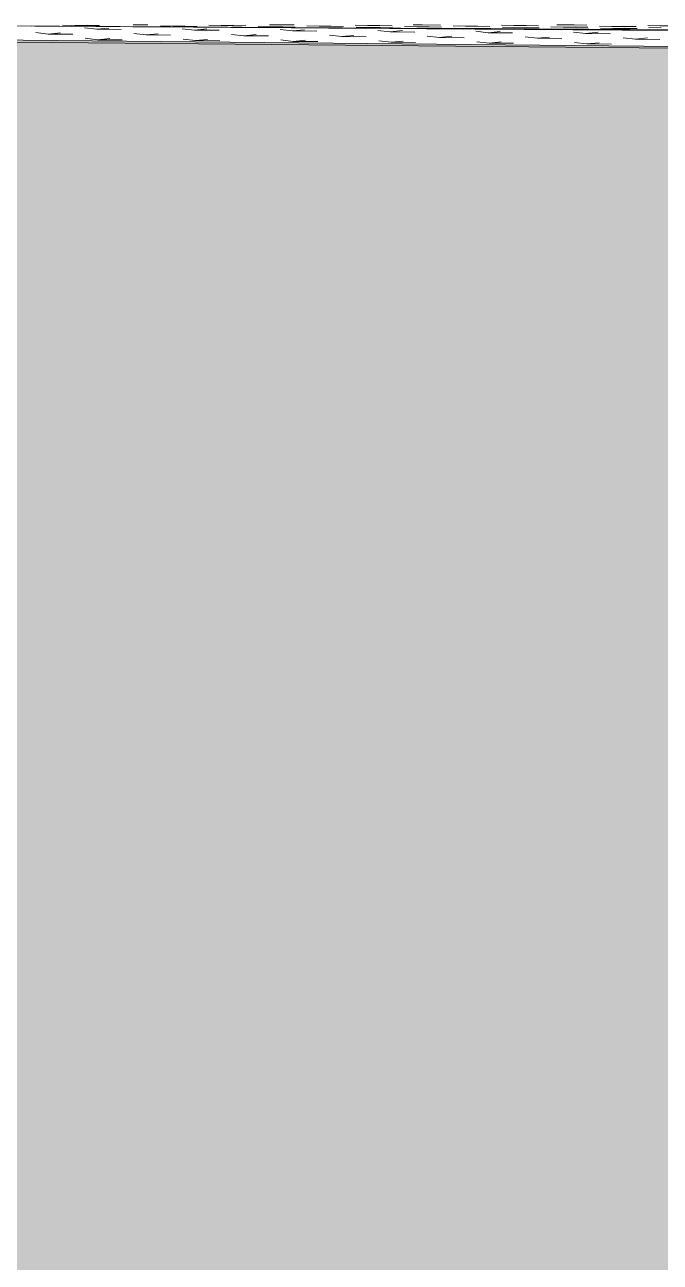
# Model space of a CAD drawing. Header units: millimetres. Extents: x 239748 to 326588, y -19262 to 5561.
# Drawn here: x 313570 to 315820, y -8703 to -4323 of the extents above; entities that cross this region are included whole.
import ezdxf

# ---------------------------------------------------------------- set-up
doc = ezdxf.new("R2010")
doc.units = ezdxf.units.MM
doc.header["$MEASUREMENT"] = 0
doc.layers.add('New_2D Drafting - General_Pen_No__1', color=7, linetype='Continuous', lineweight=13)
doc.layers.add('New_Site & Landscape - Terrain_Pen_No__1', color=7, linetype='Continuous', lineweight=13)
for name, color, linetype, lineweight, true_color in [('New_2D Drafting - General_Pen_No__61', 7, 'Continuous', 20, 0x6a6a6a), ('New_Site & Landscape - Terrain_Pen_No__180', 7, 'Continuous', 15, 0xd6cda7), ('New_Site & Landscape - Terrain_Pen_No__93', 7, 'Continuous', 13, 0xa2a233)]:
    doc.layers.add(name, color=color, linetype=linetype, lineweight=lineweight, true_color=true_color)

msp = doc.modelspace()

# ---------------------------------------------------------------- hatches: boundary and pattern name
at = {"layer": 'New_2D Drafting - General_Pen_No__61', "linetype": 'Continuous', "lineweight": 20, "true_color": 0x6a6a6a}
h = msp.add_hatch(dxfattribs=at)
h.set_pattern_fill('Dashed_0002', color=251, style=0, pattern_type=2)
h.set_pattern_definition([(45, (649171.04, -4123.63), (-183.84776, 183.84776), [195, -65]), (45, (649171.04, -3939.78), (-183.84776, 183.84776), [195, -65])])
h.paths.add_polyline_path([(304790.6827, -4460.3759), (297360.3741, -4696.2383), (297432.4505, -19262.3247), (325883.6342, -19262.3247), (325883.2965, -4496.7853), (312832.5286, -4370.8818), (307073.8019, -4409.8695)])
at = {"layer": 'New_Site & Landscape - Terrain_Pen_No__180', "linetype": 'Continuous', "lineweight": 0, "true_color": 0x353329}
msp.add_hatch(color=250, dxfattribs=at).paths.add_polyline_path([(297432.4505, -19262.3247), (325883.6342, -19262.3247), (325883.6342, -4496.7884), (313274.2348, -4382.3441), (308962.5578, -4382.3438), (306735.3088, -4414.8025), (302168.1642, -4521.8361), (298486.9827, -4705.949), (297432.4505, -4713.9502)])

# ---------------------------------------------------------------- linework, layer by layer
at = {"layer": 'New_2D Drafting - General_Pen_No__1', "color": 7, "linetype": 'Continuous', "lineweight": 13, "flags": 128}
msp.add_lwpolyline([(304790.6827, -4460.3759), (297360.3741, -4696.2383), (297432.4505, -19262.3247), (325883.6342, -19262.3247), (325883.2965, -4496.7853), (312832.5286, -4370.8818), (307073.8019, -4409.8695)], close=True, dxfattribs=at)
at = {"layer": 'New_Site & Landscape - Terrain_Pen_No__1', "color": 7, "linetype": 'Continuous', "lineweight": 13}
for p, q in [((312861.9184, -4323.4671), (325883.6342, -4402.2168)), ((325883.6342, -4412.5658), (312861.9184, -4323.4671)), ((313595.2972, -4327.9023), (313619.456, -4327.5687)), ((313650.4235, -4328.6395), (313606.7214, -4328.23)), ((313650.4235, -4328.6395), (313693.3227, -4328.8264)), ((313650.4235, -4328.6395), (313737.0248, -4329.2359)), ((313748.1536, -4325.7918), (313704.4515, -4324.5405)), ((313748.1536, -4325.7918), (313791.0528, -4325.1995)), ((313748.1536, -4325.7918), (313834.7549, -4326.4508)), ((313825.2319, -4339.3695), (313781.5298, -4334.3729)), ((313822.0203, -4329.3873), (313787.7157, -4329.0659)), ((313822.0203, -4329.3873), (313864.9195, -4329.5742)), ((313822.0203, -4329.3873), (313908.6216, -4329.9837)), ((313825.2319, -4339.3695), (313868.1311, -4335.1304)), ((313882.5288, -4329.6393), (313879.2599, -4329.5457)), ((313996.8287, -4331.0252), (313953.1266, -4330.6157)), ((313954.6453, -4323.6881), (314006.3517, -4324.0816)), ((313996.8287, -4331.0252), (314039.7279, -4331.2121)), ((313996.8287, -4331.0252), (314083.43, -4331.6216)), ((314094.5588, -4328.4278), (314050.8567, -4327.1765)), ((314094.5588, -4328.4278), (314137.458, -4327.8355)), ((314094.5588, -4328.4278), (314181.1601, -4329.0868)), ((314168.4255, -4331.773), (314124.7234, -4331.3635)), ((314168.4255, -4331.773), (314211.3247, -4331.96)), ((314168.4255, -4331.773), (314255.0268, -4332.3694)), ((314266.1556, -4326.0586), (314222.4535, -4324.8073)), ((314266.1556, -4326.0586), (314309.0548, -4325.4663)), ((314266.1556, -4326.0586), (314352.7569, -4326.7176)), ((314343.2339, -4333.4109), (314299.5318, -4333.0014)), ((314340.0223, -4332.5208), (314305.4493, -4332.1969)), ((314340.0223, -4332.5208), (314382.9215, -4332.7078)), ((314340.0223, -4332.5208), (314426.6236, -4333.1173)), ((314343.2339, -4333.4109), (314386.1331, -4333.5979)), ((314343.2339, -4333.4109), (314429.8352, -4334.0073)), ((314440.964, -4331.0638), (314397.2619, -4329.8125)), ((314437.7524, -4323.6894), (314437.315, -4323.6768)), ((314437.7524, -4323.6894), (314438.6617, -4323.6768)), ((314437.7524, -4323.6894), (314524.3537, -4324.3484)), ((314440.964, -4331.0638), (314483.8632, -4330.4715)), ((314440.964, -4331.0638), (314527.5653, -4331.7228)), ((314514.8307, -4334.1587), (314471.1286, -4333.7493)), ((314514.8307, -4334.1587), (314557.7299, -4334.3457)), ((314514.8307, -4334.1587), (314601.432, -4334.7552)), ((314612.5608, -4328.6946), (314568.8587, -4327.4433)), ((314612.5608, -4328.6946), (314655.46, -4328.1023)), ((314612.5608, -4328.6946), (314699.1621, -4329.3536)), ((314686.4275, -4334.9065), (314642.7254, -4334.4971)), ((314689.6391, -4335.7966), (314645.937, -4335.3872)), ((314686.4275, -4334.9065), (314729.3267, -4335.0935)), ((314686.4275, -4334.9065), (314773.0288, -4335.503)), ((314784.1576, -4326.3254), (314740.4555, -4325.0741)), ((314787.3692, -4333.6998), (314743.6671, -4332.4485)), ((314784.1576, -4326.3254), (314827.0568, -4325.7331)), ((314784.1576, -4326.3254), (314870.7589, -4326.9844)), ((314787.3692, -4333.6998), (314830.2684, -4333.1075)), ((314787.3692, -4333.6998), (314873.9705, -4334.3588)), ((314858.0243, -4335.6544), (314823.183, -4335.3279)), ((314958.966, -4331.3306), (314915.2639, -4330.0793)), ((314955.7544, -4323.9561), (314945.5848, -4323.665)), ((314955.7544, -4323.9561), (314976.8969, -4323.6642)), ((314955.7544, -4323.9561), (315042.3557, -4324.6151)), ((314958.966, -4331.3306), (315001.8652, -4330.7383)), ((314958.966, -4331.3306), (315045.5673, -4331.9896)), ((315130.5628, -4328.9614), (315086.8607, -4327.7101)), ((315133.7744, -4336.3358), (315090.0723, -4335.0845)), ((315130.5628, -4328.9614), (315173.462, -4328.3691)), ((315130.5628, -4328.9614), (315217.1641, -4329.6204)), ((315302.1596, -4326.5922), (315258.4575, -4325.3408)), ((315305.3712, -4333.9666), (315261.6691, -4332.7153)), ((315302.1596, -4326.5922), (315345.0588, -4325.9999)), ((315302.1596, -4326.5922), (315388.7609, -4327.2512)), ((315305.3712, -4333.9666), (315348.2704, -4333.3743)), ((315305.3712, -4333.9666), (315391.9725, -4334.6256)), ((315476.9679, -4331.5974), (315433.2659, -4330.3461)), ((315473.7564, -4324.2229), (315453.8546, -4323.6531)), ((315473.7564, -4324.2229), (315515.1322, -4323.6517)), ((315473.7564, -4324.2229), (315560.3577, -4324.8819)), ((315476.9679, -4331.5974), (315563.5692, -4332.2564)), ((315476.968, -4331.5974), (315519.8672, -4331.0051)), ((315648.5648, -4329.2282), (315604.8627, -4327.9769)), ((315651.7763, -4336.6026), (315608.0742, -4335.3513)), ((315648.5648, -4329.2282), (315691.464, -4328.6359)), ((315648.5648, -4329.2282), (315735.1661, -4329.8872)), ((315820.1615, -4326.8589), (315776.4594, -4325.6076)), ((315823.3732, -4334.2334), (315779.6711, -4332.9821)), ((315820.1615, -4326.8589), (315906.7628, -4327.5179)), ((313653.6351, -4356.326), (313609.933, -4351.3294)), ((313653.6351, -4356.326), (313696.5343, -4352.0869)), ((313653.6351, -4356.326), (313740.2364, -4357.0835)), ((313828.4435, -4376.3124), (313784.7414, -4371.3158)), ((313825.2319, -4339.3695), (313911.8332, -4340.127)), ((313828.4435, -4376.3124), (313871.3427, -4372.0733)), ((313828.4435, -4376.3124), (313915.0448, -4377.0699)), ((314000.0403, -4359.3559), (313956.3382, -4354.3593)), ((314000.0403, -4359.3559), (314042.9395, -4355.1168)), ((314000.0403, -4359.3559), (314086.6416, -4360.1134)), ((314171.6371, -4342.3995), (314127.935, -4337.4029)), ((314174.8487, -4379.3423), (314131.1466, -4374.3457)), ((314171.6371, -4342.3995), (314214.5363, -4338.1603)), ((314171.6371, -4342.3995), (314258.2384, -4343.1569)), ((314174.8487, -4379.3423), (314217.7479, -4375.1032)), ((314174.8487, -4379.3423), (314261.45, -4380.0998)), ((314346.4455, -4362.3859), (314302.7434, -4357.3893)), ((314346.4455, -4362.3859), (314389.3447, -4358.1467)), ((314346.4455, -4362.3859), (314433.0468, -4363.1433)), ((314518.0423, -4345.4294), (314474.3402, -4340.4328)), ((314521.2539, -4382.3723), (314477.5518, -4377.3757)), ((314518.0423, -4345.4294), (314560.9415, -4341.1903)), ((314518.0423, -4345.4294), (314604.6436, -4346.1869)), ((314521.2539, -4382.3723), (314564.1531, -4378.1332)), ((314692.8507, -4365.4158), (314649.1486, -4360.4192)), ((314689.6391, -4335.7966), (314732.5383, -4335.9836)), ((314689.6391, -4335.7966), (314776.2404, -4336.3931)), ((314692.8507, -4365.4158), (314735.7499, -4361.1767)), ((314692.8507, -4365.4158), (314779.452, -4366.1733)), ((314861.2359, -4336.5445), (314817.5338, -4336.135)), ((314864.4475, -4348.4593), (314820.7454, -4343.4627)), ((314858.0243, -4335.6544), (314900.9235, -4335.8413)), ((314858.0243, -4335.6544), (314944.6256, -4336.2508)), ((314861.2359, -4336.5445), (314904.1351, -4336.7314)), ((314861.2359, -4336.5445), (314947.8372, -4337.1409)), ((314864.4475, -4348.4593), (314907.3467, -4344.2202)), ((314864.4475, -4348.4593), (314951.0488, -4349.2168)), ((315032.8327, -4337.2923), (314989.1306, -4336.8828)), ((315036.0443, -4338.1824), (314992.3422, -4337.7729)), ((315039.2559, -4368.4457), (314995.5538, -4363.4491)), ((315032.8327, -4337.2923), (315075.7319, -4337.4792)), ((315032.8327, -4337.2923), (315119.434, -4337.8887)), ((315036.0443, -4338.1824), (315078.9435, -4338.3693)), ((315036.0443, -4338.1824), (315122.6456, -4338.7788)), ((315039.2559, -4368.4457), (315082.1551, -4364.2066)), ((315039.2559, -4368.4457), (315125.8572, -4369.2032)), ((315133.7744, -4336.3358), (315176.6736, -4335.7435)), ((315133.7744, -4336.3358), (315220.3756, -4336.9948)), ((315204.4295, -4338.0401), (315160.7274, -4337.6306)), ((315207.6411, -4338.9302), (315163.939, -4338.5207)), ((315210.8527, -4351.4893), (315167.1506, -4346.4927)), ((315204.4295, -4338.0401), (315247.3287, -4338.227)), ((315204.4295, -4338.0401), (315291.0308, -4338.6365)), ((315207.6411, -4338.9302), (315250.5403, -4339.1171)), ((315207.6411, -4338.9302), (315294.2424, -4339.5266)), ((315210.8527, -4351.4893), (315253.7519, -4347.2501)), ((315210.8527, -4351.4893), (315297.454, -4352.2467)), ((315379.2379, -4339.678), (315335.5358, -4339.2685)), ((315382.4495, -4340.5681), (315338.7474, -4340.1586)), ((315376.0263, -4338.7879), (315340.9166, -4338.4589)), ((315385.6611, -4371.4757), (315341.959, -4366.4791)), ((315376.0263, -4338.7879), (315418.9255, -4338.9749)), ((315376.0263, -4338.7879), (315462.6276, -4339.3843)), ((315379.2379, -4339.678), (315422.1371, -4339.865)), ((315379.2379, -4339.678), (315465.8392, -4340.2744)), ((315382.4495, -4340.5681), (315425.3487, -4340.755)), ((315382.4495, -4340.5681), (315469.0508, -4341.1645)), ((315385.6611, -4371.4757), (315428.5603, -4367.2366)), ((315385.6611, -4371.4757), (315472.2624, -4372.2332)), ((315480.1796, -4338.9718), (315436.4775, -4337.7205)), ((315480.1795, -4338.9718), (315566.7808, -4339.6308)), ((315480.1796, -4338.9718), (315523.0788, -4338.3795)), ((315550.8347, -4340.4258), (315507.1326, -4340.0163)), ((315554.0463, -4341.3159), (315510.3442, -4340.9064)), ((315557.2579, -4354.5192), (315513.5558, -4349.5226)), ((315550.8347, -4340.4258), (315593.7339, -4340.6128)), ((315550.8347, -4340.4258), (315637.436, -4341.0222)), ((315554.0463, -4341.3159), (315596.9455, -4341.5029)), ((315554.0463, -4341.3159), (315640.6476, -4341.9123)), ((315557.2579, -4354.5192), (315600.1571, -4350.2801)), ((315557.2579, -4354.5192), (315643.8592, -4355.2767)), ((315651.7764, -4336.6026), (315694.6756, -4336.0103)), ((315651.7764, -4336.6026), (315738.3777, -4337.2616)), ((315722.4315, -4341.1736), (315678.7294, -4340.7642)), ((315725.6431, -4342.0637), (315681.941, -4341.6542)), ((315728.8547, -4342.9538), (315685.1526, -4342.5443)), ((315732.0663, -4374.5056), (315688.3642, -4369.509)), ((315722.4315, -4341.1736), (315765.3307, -4341.3606)), ((315722.4315, -4341.1736), (315809.0328, -4341.7701)), ((315725.6431, -4342.0637), (315768.5423, -4342.2507)), ((315725.6431, -4342.0637), (315812.2444, -4342.6602)), ((315728.8547, -4342.9538), (315771.7539, -4343.1408)), ((315728.8547, -4342.9538), (315815.456, -4343.5502)), ((315732.0663, -4374.5056), (315774.9655, -4370.2665)), ((315732.0663, -4374.5056), (315818.6676, -4375.2631)), ((315817.2086, -4341.3394), (315782.8826, -4340.3565)), ((314521.2539, -4382.3723), (314607.8552, -4383.1298)), ((314867.6591, -4385.4022), (314823.957, -4380.4056)), ((314867.6591, -4385.4022), (314910.5583, -4381.1631)), ((314867.6591, -4385.4022), (314954.2604, -4386.1597)), ((315214.0643, -4388.4321), (315170.3622, -4383.4355)), ((315214.0643, -4388.4321), (315256.9635, -4384.193)), ((315214.0643, -4388.4321), (315300.6656, -4389.1896)), ((315560.4695, -4391.4621), (315516.7674, -4386.4655)), ((315560.4695, -4391.4621), (315603.3687, -4387.223)), ((315560.4695, -4391.4621), (315647.0708, -4392.2196))]:
    msp.add_line(p, q, dxfattribs=at)
at = {"layer": 'New_Site & Landscape - Terrain_Pen_No__93', "color": 55, "linetype": 'Continuous', "lineweight": 13, "true_color": 0xa2a233, "flags": 128}
msp.add_lwpolyline([(325883.6342, -4496.7884), (313274.2348, -4382.3441), (308962.5578, -4382.3438), (306735.3088, -4414.8025), (302168.1642, -4521.8361), (298486.9827, -4705.949), (297432.4505, -4713.9502)], dxfattribs=at)

doc.saveas('drawing.dxf')
